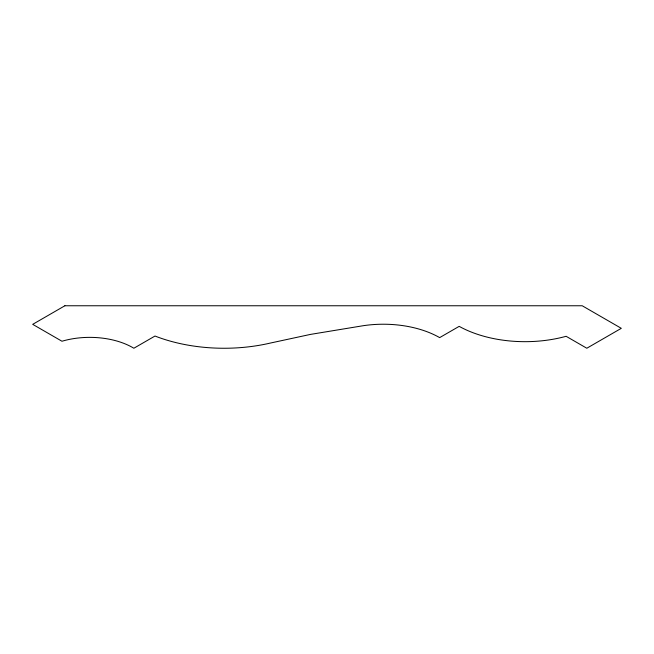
<?xml version="1.0" encoding="UTF-8"?>
<svg xmlns="http://www.w3.org/2000/svg" width="654" height="654" viewBox="0 0 654 654"><rect width="100%" height="100%" fill="white"/><g stroke="black" fill="none" stroke-linecap="round" stroke-linejoin="round"><path stroke-width="0.98" d="M64.885 305.761L32.7 324.343L61.966 341.241A61.018 35.226 0 0 1 133.866 348.239L154.998 336.033A123.32 71.196 0 0 0 270.118 343.113L310.462 334.407L363.019 325.741A79.992 46.181 0 0 1 439.66 337.619L459.173 326.354A95.067 54.887 0 0 0 566.119 336.295L586.81 348.239L621.3 328.324L582.215 305.761L64.885 305.761"/></g></svg>
